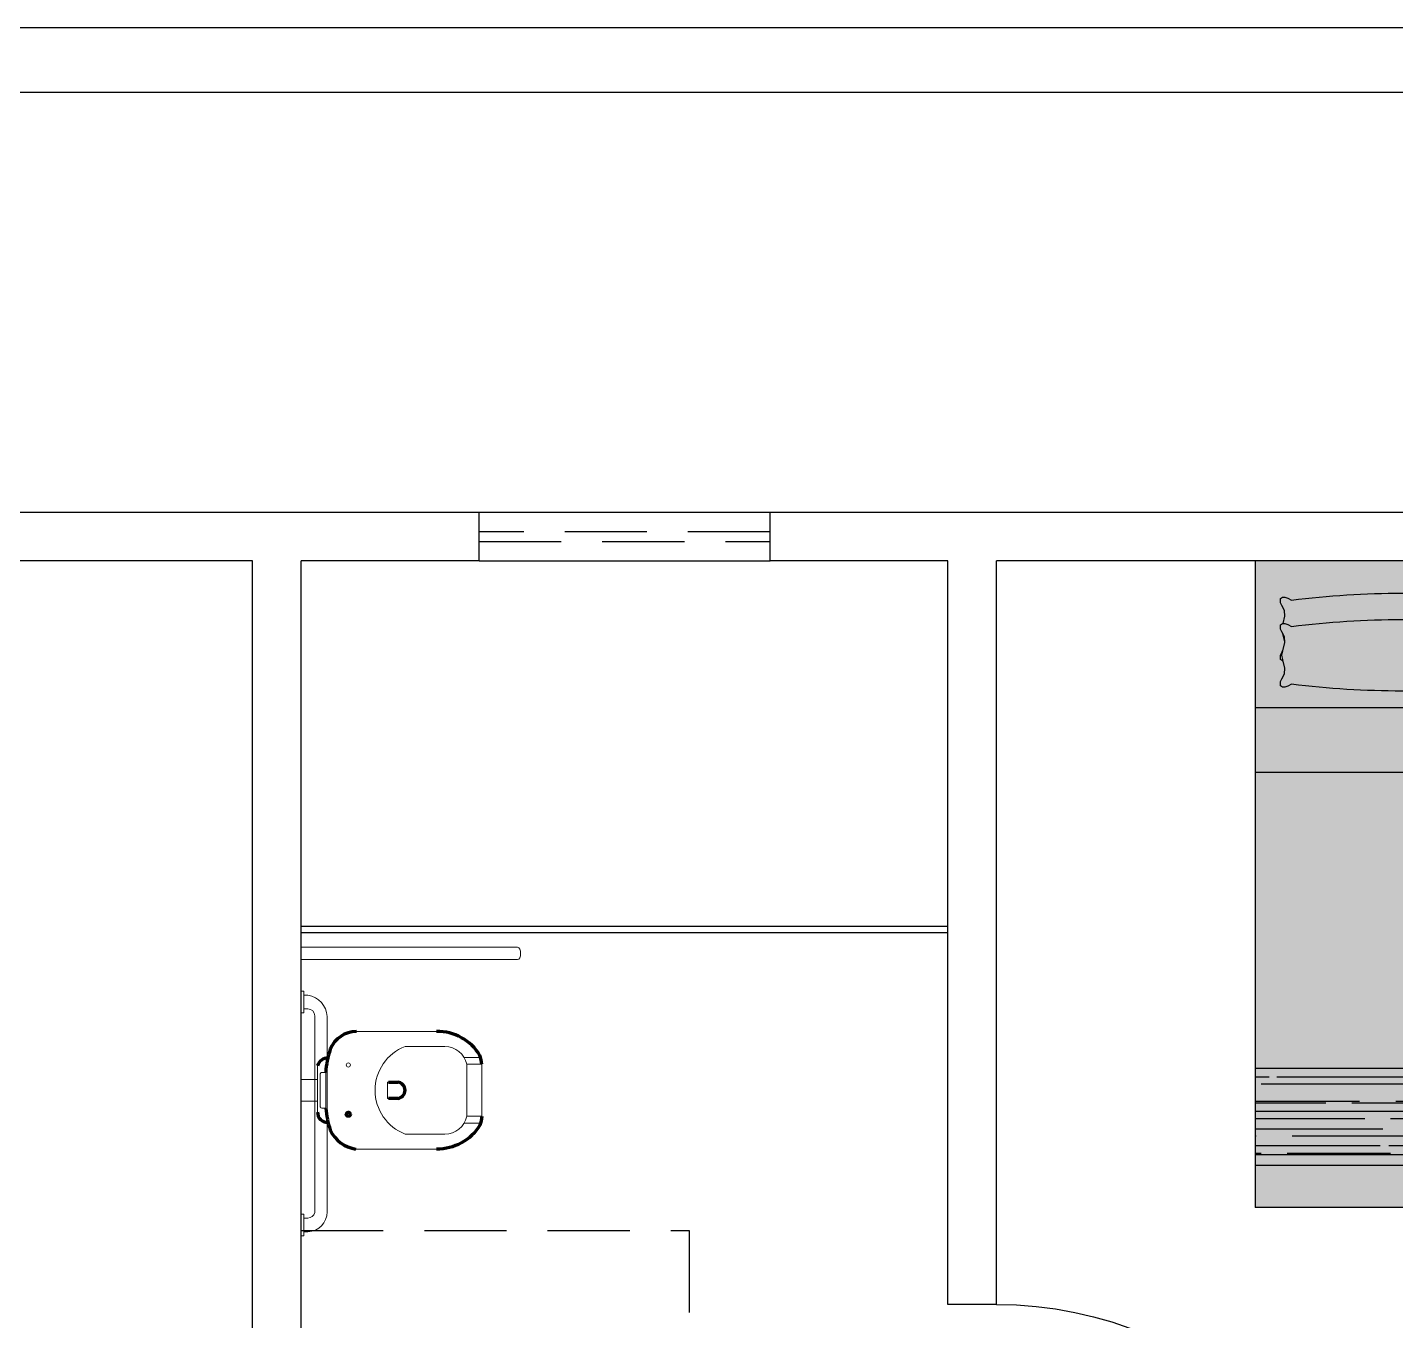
# Model space of a CAD drawing. Header units: centimetres. Extents: x 0 to 1084401, y -139216 to 99734.
# Drawn here: x 904459.3 to 904882.4, y 12291.5 to 12691.5 of the extents above; entities that cross this region are included whole.
import ezdxf

# ---------------------------------------------------------------- set-up
doc = ezdxf.new("R2010")
doc.units = ezdxf.units.CM
doc.header["$LTSCALE"] = 4
doc.linetypes.add('DASHED2', pattern=[9.524999999999999, 6.35, -3.175])
for name, color, linetype in [('0.1', 1, 'Continuous'), ('0.4', 4, 'Continuous'), ('0.6', 6, 'Continuous'), ('02-CONT', 2, 'Continuous'), ('AIT-LAY-HTC', 254, 'Continuous'), ('AIT-LAY-MOB', 2, 'Continuous'), ('PDF1_PH - Metal', 253, 'Continuous'), ('PROJEÇÕES', 1, 'DASHED2')]:
    doc.layers.add(name, color=color, linetype=linetype)
doc.layers.add('PDF1_PH - Alv Construir', color=6, linetype='Continuous', lineweight=40)

# ---------------------------------------------------------------- blocks, each defined once
blk = doc.blocks.new('1_00e')
blk.add_lwpolyline([(-28.40539012428269, -52.25289090163764), (-25.40539012428269, -52.25289090163764), (-25.40539012428269, 47.74710909836236), (-28.40539012428269, 47.74710909836236)], close=True)
at = {"color": 1}
blk.add_arc((-28.40539012428326, -52.25289090163764), 100, 0, 90, dxfattribs=at)
blk = doc.blocks.new('Barra 3')
at = {"layer": 'PDF1_PH - Metal', "lineweight": 9}
for points in [[(19245.14185772219, 25719.83539646618), (19251.99860171888, 25719.83539646618), (19251.99860171888, 25718.97830346659), (19245.14185772219, 25718.97830346659)], [(19314.99755293517, 25719.83539646618), (19321.85473288964, 25719.83539646618), (19321.85473288964, 25718.97830346659), (19314.99755293517, 25718.97830346659)]]:
    blk.add_lwpolyline(points, close=True, dxfattribs=at)
for points in [[(19246.42749722157, 25717.69266396721), (19246.42749722157, 25718.97830346659)], [(19250.7129622195, 25717.69266396721), (19250.7129622195, 25718.97830346659)], [(19316.28319243454, 25717.69266396721), (19316.28319243454, 25718.97830346659)], [(19320.56909339026, 25717.69266396721), (19320.56909339026, 25718.97830346659)], [(19252.85569471847, 25715.54993146825), (19314.56900643537, 25715.54993146825)], [(19252.85569471847, 25711.69301297011), (19314.56900643537, 25711.69301297011)]]:
    blk.add_lwpolyline(points, dxfattribs=at)
for centre, radius, start, end in [((19253.42461139982, 25718.7625743121), 7.078440150872955, 188.6936103182999, 267.1299358179983), ((19253.00712313949, 25717.84408480383), 2.29914551384984, 183.773530933657, 266.2235994042778), ((19314.35059962556, 25717.91549670232), 6.222484964168509, 270.0360541296536, 357.9477482445207), ((19313.99598297072, 25717.76538724945), 2.288361905274916, 284.5016396748188, 358.1815433945518)]:
    blk.add_arc(centre, radius, start, end, dxfattribs=at)
blk = doc.blocks.new('bacia sanit')
at = {"layer": 'PDF1_PH - Metal', "lineweight": 9}
for points in [[(16873.71107896911, 24771.42362813914), (16898.99663033026, 24771.42362813914)], [(16889.13962487723, 24766.70918068363), (16889.56817137702, 24766.70918068363), (16889.99671787682, 24766.70918068363), (16890.42526437661, 24766.70918068363), (16890.8538108764, 24766.70918068363), (16899.42517683005, 24766.70918068363), (16899.85372332984, 24766.70918068363), (16900.28226982964, 24766.70918068363), (16900.71081632943, 24766.70918068363), (16901.13936282922, 24766.70918068363), (16901.56790932902, 24766.70918068363)], [(16912.78775159359, 24763.28080868529), (16907.66906866406, 24763.28080868529)], [(16908.42508928349, 24761.13807618632), (16912.71055428142, 24761.13807618632), (16913.13910078121, 24761.13807618632)], [(16908.42508928349, 24761.13807618632), (16908.42508928349, 24760.70952968653), (16908.42508928349, 24760.28098318673), (16908.42508928349, 24759.85243668694), (16908.42508928349, 24759.42389018715), (16908.42508928349, 24758.99490772958), (16908.42508928349, 24758.56636122978), (16908.42508928349, 24758.13781472999), (16908.42508928349, 24757.7092682302), (16908.42508928349, 24757.2807217304), (16908.42508928349, 24756.85217523061), (16908.42508928349, 24756.42362873082)], [(16913.13910078121, 24761.13807618632), (16913.13910078121, 24760.70952968653), (16913.13910078121, 24760.28098318673), (16913.13910078121, 24759.85243668694), (16913.13910078121, 24759.42389018715), (16913.13910078121, 24758.99490772958), (16913.13910078121, 24758.56636122978), (16913.13910078121, 24758.13781472999), (16913.13910078121, 24757.7092682302), (16913.13910078121, 24757.2807217304), (16913.13910078121, 24756.85217523061), (16913.13910078121, 24756.42362873082), (16913.13910078121, 24755.99508223102), (16913.13910078121, 24755.56653573123), (16913.13910078121, 24755.13798923144), (16913.13910078121, 24754.70944273164), (16913.13910078121, 24754.28089623185), (16913.13910078121, 24753.85234973206), (16913.13910078121, 24753.42380323226), (16913.13910078121, 24752.99525673247), (16913.13910078121, 24752.56671023268), (16913.13910078121, 24752.13816373288), (16913.13910078121, 24751.70961723309), (16913.13910078121, 24751.2810707333), (16913.13910078121, 24750.85252423351), (16913.13910078121, 24750.42397773371), (16913.13910078121, 24749.99543123392), (16913.13910078121, 24749.56688473413), (16913.13910078121, 24749.13833823433), (16913.13910078121, 24748.70979173454), (16913.13910078121, 24748.28080927696), (16913.13910078121, 24747.85226277717), (16913.13910078121, 24747.42371627738), (16913.13910078121, 24746.99516977758), (16913.13910078121, 24746.56662327779), (16913.13910078121, 24746.138076778), (16913.13910078121, 24745.7095302782), (16913.13910078121, 24745.28098377841), (16913.13910078121, 24744.85243727862)], [(16861.71134101713, 24745.84860314918), (16861.71134101713, 24746.138076778), (16861.71134101713, 24759.85243668694), (16861.71134101713, 24760.70952968653)], [(16862.56843401671, 24758.13781472999), (16862.56843401671, 24757.7092682302), (16862.56843401671, 24757.2807217304), (16862.56843401671, 24748.70979173454), (16862.56843401671, 24748.28080927696), (16862.56843401671, 24747.85226277717)], [(16862.99698051651, 24747.42415223516), (16862.99698051651, 24747.42371627738), (16863.4255270163, 24747.42371627738), (16863.85407351609, 24747.42371627738), (16864.28262001589, 24747.42371627738), (16864.28262001589, 24752.99525673247), (16864.28262001589, 24758.56636122978), (16863.85407351609, 24758.56636122978), (16863.4255270163, 24758.56636122978), (16862.99698051651, 24758.56636122978)], [(16861.71134101713, 24756.42362873082), (16856.56878301961, 24756.42362873082)], [(16884.42517742173, 24750.42397773371), (16883.99663092193, 24750.42397773371), (16883.56808442214, 24750.42397773371), (16883.56808442214, 24750.85252423351), (16883.56808442214, 24751.2810707333), (16883.56808442214, 24751.70961723309), (16883.56808442214, 24752.13816373288), (16883.56808442214, 24752.56671023268), (16883.56808442214, 24752.99525673247), (16883.56808442214, 24753.42380323226), (16883.56808442214, 24753.85234973206), (16883.56808442214, 24754.28089623185), (16883.56808442214, 24754.70944273164), (16883.56808442214, 24755.13798923144), (16883.56808442214, 24755.56653573123), (16883.99663092193, 24755.56653573123), (16883.99744104298, 24755.56734585228)], [(16908.42508928349, 24756.42362873082), (16908.42508928349, 24755.99508223102), (16908.42508928349, 24755.56653573123), (16908.42508928349, 24755.13798923144), (16908.42508928349, 24754.70944273164), (16908.42508928349, 24754.28089623185), (16908.42508928349, 24753.85234973206), (16908.42508928349, 24753.42380323226), (16908.42508928349, 24752.99525673247), (16908.42508928349, 24752.56671023268), (16908.42508928349, 24752.13816373289), (16908.42508928349, 24751.70961723309), (16908.42508928349, 24751.2810707333), (16908.42508928349, 24750.85252423351), (16908.42508928349, 24749.99543123392)], [(16861.71134101713, 24749.56688473413), (16856.56878301961, 24749.56688473413)], [(16908.42508928349, 24749.99543123392), (16908.42508928349, 24749.56688473413), (16908.42508928349, 24749.13833823433), (16908.42508928349, 24748.70979173454), (16908.42508928349, 24748.28080927696), (16908.42508928349, 24747.85226277717), (16908.42508928349, 24747.42371627738), (16908.42508928349, 24746.99516977758), (16908.42508928349, 24746.56662327779), (16908.42508928349, 24746.138076778), (16908.42508928349, 24745.7095302782), (16908.42508928349, 24745.28098377841), (16908.42508928349, 24744.85243727862)], [(16908.42508928349, 24744.85243727862), (16912.71055428142, 24744.85243727862), (16913.13910078121, 24744.85243727862)], [(16908.42508928349, 24744.85243727862), (16912.71055428142, 24744.85243727862), (16913.13910078121, 24744.85243727862)], [(16912.7877515936, 24742.70970477966), (16907.6148770092, 24742.70970477966)], [(16901.56790932902, 24739.28133278131), (16901.13936282922, 24739.28133278131), (16900.71081632943, 24739.28133278131), (16900.28226982964, 24739.28133278131), (16899.42517683005, 24739.28133278131), (16890.8538108764, 24739.28133278131), (16890.42526437661, 24739.28133278131), (16889.99671787682, 24739.28133278131), (16889.56817137702, 24739.28133278131), (16889.13962487723, 24739.28133278131)], [(16898.99663033026, 24734.5668853258), (16873.71107896911, 24734.5668853258)]]:
    blk.add_lwpolyline(points, dxfattribs=at)
at = {"layer": 'PDF1_PH - Metal', "lineweight": 211}
for points in [[(16913.13910078121, 24761.13807618632, 0.08652374986579098), (16912.5601488466, 24763.93430940064, 0.2649056019258861), (16898.99663033026, 24771.42362813914)], [(16913.13910078121, 24744.85243727862, -0.08652374986579098), (16912.5601488466, 24742.0562040643, -0.2649056019258861), (16898.99663033026, 24734.5668853258)]]:
    blk.add_lwpolyline(points, format="xyb", dxfattribs=at)
blk.add_lwpolyline([(16889.13962487723, 24752.99525673247), (16889.13962487723, 24752.99525673247), (16889.13962487723, 24752.99525673247)], dxfattribs=at)
at = {"layer": 'PDF1_PH - Metal', "lineweight": 9}
blk.add_circle((16871.35429119914, 24760.92358495753), 0.6430377285807504, dxfattribs=at)
at = {"layer": 'PDF1_PH - Metal', "lineweight": 211}
blk.add_circle((16871.35429119914, 24745.4954750072), 0.6430377285807504, dxfattribs=at)
for centre, radius, start, end in [((16873.97755076072, 24762.47483464584), 8.94849855074624, 90.32165930592623, 157.8055529537156), ((16890.78227264866, 24757.22271283105), 26.53369519454447, 161.0139296208047, 177.0973389625547), ((16864.79572645151, 24759.86013423894), 3.199203984476569, 88.16607237225546, 164.6032088854475), ((16885.37709123892, 26015.0748689311), 1259.508278705145, 269.9347230283288, 270.0652769716712), ((16886.54773971925, 24752.99569269004), 2.585261260353408, 275.8679396431668, 84.13206045255166), ((16885.37709123892, 23700.8345760275), 1049.590382611246, 89.92166763752519, 90.07833236247481), ((16864.7720442973, 24745.99333996359), 3.064123580200214, 177.2925714783312, 274.2592874148013), ((16892.19590696531, 24749.58474156546), 27.99681443693976, 184.4269647530196, 198.8012709750274), ((16875.20220854027, 24744.92084199191), 10.46077846249875, 204.6269905978502, 261.8048702837525)]:
    blk.add_arc(centre, radius, start, end, dxfattribs=at)
at = {"layer": 'PDF1_PH - Metal', "lineweight": 9}
for centre, radius, start, end in [((16894.39901415799, 24752.99525673247), 14.6878482339949, 110.9821810202764, 249.0178189797236), ((16901.64556657512, 24759.7991413133), 6.910475725114796, 11.17196656108775, 90.64388130159239), ((16862.9969805165, 24758.13781472999), 0.4285464997919917, 89.99999999951359, 180), ((16862.9969805165, 24747.85269873495), 0.4285464997919917, 180, 270.0000000004864), ((16901.64556657512, 24746.19137215165), 6.910475725128292, 269.3561186984086, 348.8280334388647)]:
    blk.add_arc(centre, radius, start, end, dxfattribs=at)
blk = doc.blocks.new('CAMA-SOLTEIRO')
h = blk.add_hatch()
h.set_pattern_fill('AR-RROOF', color=256, scale=0.08, style=0)
h.set_pattern_definition([(0, (-259.2971654992087, -62.25848343646964), (0.176, 0.08), [1.2, -0.16, 0.4, -0.08]), (0, (-259.1907654992087, -62.21848343646964), (-0.08, 0.1064), [0.24, -0.0264, 0.48, -0.06]), (0, (-259.2571654992087, -62.19048343646964), (0.416, 0.0536), [0.64, -0.112, 0.32, -0.08])])
h.paths.add_polyline_path([(0.4499999999999886, -1.569999999997059), (-0.4500000000000455, -1.569999999997044), (-0.4500000000000455, -1.869999999999941), (0.4499999999999886, -1.869999999999969)])
at = {"layer": 'AIT-LAY-HTC'}
h = blk.add_hatch(color=254, dxfattribs=at)
h.paths.add_polyline_path([(0.4499999999999886, -0.6535763996212509), (-0.4499999999999886, -0.6535763996212509), (-0.4499999999999886, -1.569999999997044), (0.4499999999999886, -1.569999999997044)])
h.paths.add_polyline_path([(0.4499999999999886, -2.131628207280301e-14), (-0.4499999999999886, -7.105427357601002e-15), (-0.4500000000000455, -0.4535763996212623), (0.4499999999999886, -0.4535763996212623)])
h.paths.add_polyline_path([(0.3716982436171747, -0.373121244349754), (0.3723867664295994, -0.3861706267807321), (0.3655536251368972, -0.390699628518469), (0.3589239480322135, -0.390246726289142), (0.3496964401738865, -0.3873305654911334), (0.3375292817262334, -0.3814624037465322, -0.06240135273612517), (-0.3458491167673401, -0.3814624037465322), (-0.3580162752151068, -0.3873305654911476), (-0.3672437830732633, -0.3902467262891278), (-0.3738734601780038, -0.3906996285184547), (-0.3807066014707061, -0.3861706267807179), (-0.3800180786582814, -0.3731212443497398), (-0.3760551388454587, -0.3650755000255188), (-0.3677125645626802, -0.3491925823837292), (-0.367078841438115, -0.3321323483973302), (-0.3724699016728437, -0.3091402599489683), (-0.3738734601780038, -0.3092361431671051), (-0.3807066014707061, -0.3047071414293683), (-0.3800180786582814, -0.2916577589983902), (-0.3760551388454587, -0.2836120146741834), (-0.3731809529210182, -0.2781400276378534), (-0.3671426902825488, -0.2523877149917055), (-0.3671057082908646, -0.2513921359974702), (-0.3671426902825488, -0.2503965570033344), (-0.373180952921075, -0.2246442443571155), (-0.3760551388455156, -0.2191722573209276), (-0.3800180786582814, -0.2111265129965787), (-0.3807066014707061, -0.1980771305656006), (-0.3738734601780038, -0.1935481288278922), (-0.3724699016728437, -0.1936440120460148), (-0.367078841438115, -0.1706519235976387), (-0.3677125645626802, -0.1535916896112397), (-0.3760551388455156, -0.1377087719694785), (-0.3800180786582814, -0.1296630276452575), (-0.3807066014707061, -0.116613645214251), (-0.3738734601780038, -0.1120846434765284), (-0.3672437830733202, -0.1125375457058411), (-0.3580162752149931, -0.1154537065038497), (-0.3458491167673401, -0.1213218682484509, -0.06240135273612597), (0.3375292817262334, -0.1213218682484509), (0.3496964401739433, -0.1154537065038497), (0.3589239480322135, -0.1125375457058553), (0.3655536251368972, -0.1120846434765284), (0.3723867664295994, -0.1166136452142652), (0.3716982436171747, -0.1296630276452575), (0.3677353038042952, -0.1377087719695922), (0.3593927295215735, -0.1535916896112681), (0.3587590063970083, -0.1706519235976671), (0.364150066631737, -0.193644012046029), (0.3655536251368972, -0.193548128827878), (0.3723867664295994, -0.1980771305656006), (0.3716982436171747, -0.2111265129965929), (0.3677353038042384, -0.2191722573211123), (0.3648611178799115, -0.2246442443571297), (0.3588228552414421, -0.250396557003306), (0.358785873249758, -0.251392135997456), (0.3588228552414421, -0.2523877149917482), (0.3648611178799115, -0.2781400276378392), (0.3677353038042952, -0.2836120146742545), (0.3716982436171747, -0.2916577589984044), (0.3723867664295994, -0.3047071414293683), (0.3655536251368972, -0.3092361431670909), (0.364150066631737, -0.3091402599489825), (0.3587590063970083, -0.3321323483973586), (0.3593927295215735, -0.3491925823837292), (0.3677353038044657, -0.3650755000253483)], flags=16)
h.paths.add_polyline_path([(-0.4500000000000455, -1.869999999999926), (-0.4499999999999886, -1.99999999999995), (0.4499999999999886, -1.99999999999995), (0.4499999999999886, -1.869999999999969)])
h = blk.add_hatch(color=252, dxfattribs=at)
edge = h.paths.add_edge_path()
edge.add_line((0.3677353038042384, -0.1377087719696206), (0.3716982436171179, -0.1296630276452433))
edge.add_line((0.3716982436171747, -0.1296630276452433), (0.3723867664295994, -0.1166136452142652))
edge.add_line((0.3723867664295994, -0.1166136452142652), (0.3655536251368972, -0.1120846434765284))
edge.add_line((0.3655536251368972, -0.1120846434765284), (0.3589239480322135, -0.1125375457058411))
edge.add_line((0.3589239480322135, -0.1125375457058553), (0.3496964401739433, -0.1154537065038497))
edge.add_line((0.3496964401739433, -0.1154537065038355), (0.3375292817262334, -0.1213218682484509))
edge.add_ellipse((-0.004159917520553336, -2.848495806804841), major_axis=(1.943480023054445, 1.943480023054444), ratio=0.9999999999999957, start_angle=37.85859147788927, end_angle=52.14140852211052)
edge.add_line((-0.3458491167673401, -0.1213218682484651), (-0.35801627521505, -0.1154537065038497))
edge.add_line((-0.35801627521505, -0.1154537065038497), (-0.3672437830732633, -0.1125375457058553))
edge.add_line((-0.3672437830733202, -0.1125375457058553), (-0.3738734601780607, -0.1120846434765284))
edge.add_line((-0.3738734601780607, -0.1120846434765426), (-0.380706601470763, -0.116613645214251))
edge.add_line((-0.3807066014707061, -0.116613645214251), (-0.3800180786582814, -0.1296630276452433))
edge.add_line((-0.3800180786582814, -0.1296630276452433), (-0.3760551388454587, -0.1377087719697059))
edge.add_line((-0.3760551388454019, -0.1377087719697201), (-0.3677125645626802, -0.1535916896112681))
edge.add_line((-0.3677125645626802, -0.1535916896112681), (-0.367078841438115, -0.1706519235976671))
edge.add_line((-0.367078841438115, -0.1706519235976671), (-0.3724699016728437, -0.1936440120460148))
edge.add_line((-0.3724699016728437, -0.1936440120460148), (-0.3672437830733202, -0.1940010310572049))
edge.add_line((-0.3672437830733202, -0.1940010310572049), (-0.35801627521505, -0.1969171918551993))
edge.add_line((-0.35801627521505, -0.1969171918551993), (-0.3458491167673401, -0.2027853535998148))
edge.add_ellipse((-0.004159917520553336, -2.929959292156191), major_axis=(1.943480023054446, 1.943480023054447), ratio=0.9999999999999976, start_angle=37.85859147788932, end_angle=52.14140852211062, ccw=False)
edge.add_line((0.3375292817262334, -0.2027853535998148), (0.3496964401739433, -0.1969171918551851))
edge.add_line((0.3496964401739433, -0.1969171918551709), (0.3589239480322703, -0.1940010310572049))
edge.add_line((0.3589239480322135, -0.1940010310572049), (0.364150066631737, -0.193644012046029))
edge.add_line((0.364150066631737, -0.193644012046029), (0.3587590063970083, -0.1706519235976671))
edge.add_line((0.3587590063970083, -0.1706519235976671), (0.3593927295215735, -0.1535916896112681))
edge.add_line((0.3593927295215735, -0.1535916896112681), (0.3677353038042952, -0.1377087719696206))
edge = h.paths.add_edge_path()
edge.add_line((0.3585894172769599, -0.2513921359974987), (0.3588228552414421, -0.250396557003306))
edge.add_line((0.3588228552414421, -0.250396557003306), (0.3593927295215735, -0.2350551749626035))
edge.add_line((0.3593927295215735, -0.2350551749626035), (0.367735303804352, -0.2191722573207713))
edge.add_line((0.367735303804352, -0.2191722573207713), (0.3716982436171747, -0.2111265129966071))
edge.add_line((0.3716982436171747, -0.2111265129966071), (0.3723867664295994, -0.198077130565629))
edge.add_line((0.3723867664295994, -0.198077130565629), (0.3655536251368972, -0.1935481288278922))
edge.add_line((0.3655536251368972, -0.193548128827878), (0.3589239480322135, -0.1940010310571907))
edge.add_line((0.3589239480322135, -0.1940010310572049), (0.3496964401739433, -0.1969171918551993))
edge.add_line((0.3496964401739433, -0.1969171918551993), (0.3375292817262334, -0.2027853535998148))
edge.add_ellipse((-0.004159917520553336, -2.929959292156191), major_axis=(1.94348002305446, 1.94348002305446), ratio=0.9999999999999964, start_angle=37.85859147788919, end_angle=52.14140852211058)
edge.add_line((-0.3458491167673401, -0.2027853535998148), (-0.3580162752149931, -0.1969171918552135))
edge.add_line((-0.3580162752149931, -0.1969171918552135), (-0.3672437830733202, -0.1940010310571907))
edge.add_line((-0.3672437830733202, -0.1940010310571907), (-0.3738734601780038, -0.1935481288278638))
edge.add_line((-0.3738734601780038, -0.193548128827878), (-0.3807066014707061, -0.1980771305656006))
edge.add_line((-0.3807066014707061, -0.1980771305656006), (-0.3800180786582814, -0.2111265129965929))
edge.add_line((-0.3800180786582814, -0.2111265129965929), (-0.376055138845345, -0.2191722573210413))
edge.add_line((-0.376055138845345, -0.2191722573210413), (-0.3677125645626802, -0.2350551749625893))
edge.add_line((-0.3677125645626802, -0.2350551749626035), (-0.3671426902825488, -0.250396557003306))
edge.add_line((-0.3671426902825488, -0.2503965570032918), (-0.3669092523180666, -0.2513921359974702))
edge.add_line((-0.3669092523180666, -0.2513921359974702), (-0.3732120659238944, -0.278272720073609))
edge.add_line((-0.3732120659238944, -0.278272720073609), (-0.3759659441697067, -0.2921238786731593))
edge.add_line((-0.3759659441697067, -0.2921238786731593), (-0.3732120659238944, -0.3059750372728232))
edge.add_line((-0.3732120659238944, -0.3059750372728232), (-0.367078841438115, -0.3321323483973302))
edge.add_line((-0.367078841438115, -0.3321323483973302), (-0.3677125645626802, -0.3491925823837292))
edge.add_line((-0.3677125645626802, -0.3491925823837292), (-0.3760551388454587, -0.3650755000255756))
edge.add_line((-0.3760551388454587, -0.3650755000255756), (-0.3800180786582814, -0.3731212443497398))
edge.add_line((-0.3800180786582814, -0.3731212443497398), (-0.3807066014707061, -0.3861706267807179))
edge.add_line((-0.3807066014707061, -0.3861706267807179), (-0.3738734601780607, -0.3906996285184547))
edge.add_line((-0.3738734601780607, -0.390699628518469), (-0.3672437830733202, -0.390246726289142))
edge.add_line((-0.3672437830733202, -0.3902467262891278), (-0.35801627521505, -0.3873305654911192))
edge.add_line((-0.3580162752149931, -0.3873305654911192), (-0.3458491167673401, -0.381462403746518))
edge.add_ellipse((-0.004159917520553336, 2.345711534809816), major_axis=(1.943480023054408, 1.943480023054407), ratio=0.9999999999999963, start_angle=217.8585914778892, end_angle=232.1414085221106)
edge.add_line((0.3375292817262334, -0.3814624037465322), (0.3496964401739433, -0.3873305654911476))
edge.add_line((0.3496964401739433, -0.3873305654911476), (0.3589239480321567, -0.390246726289142))
edge.add_line((0.3589239480321567, -0.390246726289142), (0.3655536251368403, -0.3906996285184832))
edge.add_line((0.3655536251368972, -0.390699628518469), (0.3723867664295994, -0.3861706267807321))
edge.add_line((0.3723867664295994, -0.3861706267807321), (0.3716982436171747, -0.373121244349754))
edge.add_line((0.3716982436171747, -0.3731212443497398), (0.3677353038042384, -0.3650755000254762))
edge.add_line((0.3677353038042384, -0.3650755000254762), (0.3593927295215735, -0.3491925823837292))
edge.add_line((0.3593927295215735, -0.3491925823837292), (0.3587590063970083, -0.3321323483973302))
edge.add_line((0.3587590063970083, -0.3321323483973444), (0.3648922308827878, -0.3059750372727663))
edge.add_line((0.3648922308827878, -0.3059750372727521), (0.3676461091286001, -0.2921238786731735))
edge.add_line((0.3676461091286001, -0.2921238786731735), (0.3648922308827878, -0.2782727200736659))
edge.add_line((0.3648922308827878, -0.2782727200736659), (0.3585894172769599, -0.2513921359974987))
for points in [[(0.4499999999999886, -0.6535763996212509), (0.4499999999999886, -0.4535763996212623), (-0.4499999999999886, -0.4535763996212623), (-0.4499999999999886, -0.6535763996212509)], [(-0.4499999999999886, -1.569999999997044), (0.4499999999999886, -1.569999999997044), (0.4499999999999886, -1.869999999999955), (-0.4499999999999886, -1.869999999999955)]]:
    blk.add_hatch(color=252, dxfattribs=at).paths.add_polyline_path(points)
for p, q in [((-0.4500000000000455, 7.105427357601002e-15), (0.4499999999999886, -7.105427357601002e-15)), ((-0.4500000000000455, 7.105427357601002e-15), (-0.4499999999999886, -1.99999999999995)), ((0.4499999999999886, -7.105427357601002e-15), (0.4499999999999886, -1.99999999999995)), ((0.4499999999999886, -0.05000000000000426), (0.4499999999999886, -1.949999999999953)), ((0.4499999999999886, -0.4535763996212623), (-0.4499999999999886, -0.4535763996212623)), ((0.4499999999999886, -0.6535763996212509), (-0.4499999999999886, -0.6535763996212509)), ((-0.4499999999999886, -1.569999999997044), (0.4499999999999886, -1.569999999997044)), ((-0.4499999999999886, -1.869999999999941), (0.4499999999999886, -1.869999999999955)), ((-0.4499999999999886, -1.99999999999995), (0.4499999999999886, -1.99999999999995))]:
    blk.add_line(p, q)
for points in [[(-0.3724699016728437, -0.1936440120460148), (-0.367078841438115, -0.1706519235976529), (-0.3677125645626802, -0.1535916896112539), (-0.3760551388454587, -0.1377087719695353), (-0.3800180786582814, -0.1296630276452433), (-0.3807066014707061, -0.1166136452142652), (-0.3738734601780038, -0.1120846434765284), (-0.3672437830733202, -0.1125375457058553), (-0.35801627521505, -0.1154537065038497), (-0.3458491167673401, -0.1213218682484651)], [(0.364150066631737, -0.1936440120460148), (0.3587590063970083, -0.1706519235976671), (0.3593927295215735, -0.1535916896112539), (0.3677353038042952, -0.1377087719695496), (0.3716982436171747, -0.1296630276452575), (0.3723867664295994, -0.1166136452142652), (0.3655536251368972, -0.1120846434765284), (0.3589239480322135, -0.1125375457058553), (0.3496964401739433, -0.1154537065038497), (0.3375292817262334, -0.1213218682484651)], [(-0.3458491167673401, -0.3814624037465322), (-0.35801627521505, -0.3873305654911476), (-0.3672437830733202, -0.3902467262891278), (-0.3738734601780038, -0.3906996285184547), (-0.3807066014707061, -0.3861706267807179), (-0.3800180786582814, -0.3731212443497398), (-0.3760551388454587, -0.3650755000254478), (-0.3677125645626802, -0.3491925823837292), (-0.367078841438115, -0.3321323483973302), (-0.3732120659238944, -0.3059750372727663), (-0.3759659441697067, -0.2921238786731593), (-0.3732120659238944, -0.2782727200735664), (-0.367078841438115, -0.2521154089490025), (-0.3677125645626802, -0.2350551749626035), (-0.3760551388454587, -0.219172257320885), (-0.3800180786582814, -0.2111265129965929), (-0.3807066014707061, -0.1980771305656148), (-0.3738734601780038, -0.193548128827878), (-0.3672437830733202, -0.1940010310572049), (-0.35801627521505, -0.1969171918551993), (-0.3458491167673401, -0.2027853535998148)], [(0.3375292817262334, -0.3814624037465322), (0.3496964401739433, -0.3873305654911476), (0.3589239480322135, -0.390246726289142), (0.3655536251368972, -0.390699628518469), (0.3723867664295994, -0.3861706267807321), (0.3716982436171747, -0.373121244349754), (0.3677353038042952, -0.365075500025462), (0.3593927295215735, -0.3491925823837434), (0.3587590063970083, -0.3321323483973444), (0.3648922308827878, -0.3059750372727805), (0.3676461091286001, -0.2921238786731735), (0.3648922308827878, -0.2782727200735806), (0.3587590063970083, -0.2521154089490167), (0.3593927295215735, -0.2350551749626035), (0.3677353038042952, -0.219172257320885), (0.3716982436171747, -0.2111265129966071), (0.3723867664295994, -0.1980771305656148), (0.3655536251368972, -0.193548128827878), (0.3589239480322135, -0.1940010310572049), (0.3496964401739433, -0.1969171918551993), (0.3375292817262334, -0.2027853535998148)], [(-0.3671426902825488, -0.2523877149916771), (-0.367078841438115, -0.2506688630459806), (-0.373180952921075, -0.2246442443571155)], [(0.3588228552414421, -0.2523877149916913), (0.3587590063970083, -0.2506688630459948), (0.3648611178799115, -0.2246442443571155)], [(-0.3724699016728437, -0.3091402599489825), (-0.3738734601780038, -0.3092361431671051), (-0.3807066014707061, -0.3047071414293683), (-0.3800180786582814, -0.2916577589983902), (-0.3760551388454587, -0.2836120146740981), (-0.373180952921075, -0.2781400276378818)], [(0.364150066631737, -0.3091402599489825), (0.3655536251368972, -0.3092361431671051), (0.3723867664295994, -0.3047071414293825), (0.3716982436171747, -0.2916577589983902), (0.3677353038042952, -0.2836120146740981), (0.3648611178799115, -0.2781400276378818)]]:
    blk.add_lwpolyline(points)
for centre, radius, start, end in [((-0.004159917520553336, -2.848495806804841), 2.748495806804713, 82.85859147788834, 97.14140852211166), ((-0.004159917520553336, -2.929959292156191), 2.748495806804713, 82.85859147788834, 97.14140852211166), ((-0.004159917520553336, 2.345711534809816), 2.748495806804664, 262.8585914778884, 277.1414085221116)]:
    blk.add_arc(centre, radius, start, end)

msp = doc.modelspace()

# ---------------------------------------------------------------- linework, layer by layer
at = {"layer": '0.1', "linetype": 'DASHED2'}
for p, q in [((904689.0019350427, 12535.47670687522), (904599.0019350426, 12535.47670687522)), ((904599.0019350426, 12532.47670687522), (904689.0019350427, 12532.47670687522))]:
    msp.add_line(p, q, dxfattribs=at)
at = {"layer": '0.1'}
for p, q in [((904544.0019350427, 12413.47670687521), (904744.0019350427, 12413.47670687521)), ((904544.0019350427, 12411.47670687521), (904744.0019350427, 12411.47670687521))]:
    msp.add_line(p, q, dxfattribs=at)
at = {"layer": '0.4'}
for points in [[(900558.7788920754, 9701.980715536441), (900539.1768547148, 9701.927128932926), (900921.062621098, 12691.47670687522), (913921.5026210954, 12691.47670687522), (913083.5726628432, 10275.20962031729)], [(900561.9021201797, 9721.989328319456), (900938.6703317886, 12671.47670687521), (913893.3984030362, 12671.47670687522), (913069.3399238586, 10295.20962031728)]]:
    msp.add_lwpolyline(points, dxfattribs=at)
at = {"layer": '0.6'}
for p, q in [((904599.0019350427, 12526.47670687521), (904599.0019350427, 12541.47670687521)), ((904689.0019350427, 12541.47670687522), (904599.0019350426, 12541.47670687522)), ((904689.0019350427, 12526.47670687521), (904689.0019350427, 12541.47670687521)), ((904599.0019350426, 12526.47670687522), (904689.0019350427, 12526.47670687522)), ((904759.0019350427, 12296.47670687521), (904744.0019350427, 12296.47670687521))]:
    msp.add_line(p, q, dxfattribs=at)
for points in [[(904544.0019350427, 12541.47670687522), (904394.0019350427, 12541.47670687522)], [(904599.0019350427, 12541.47670687521), (904529.0019350427, 12541.47670687521)], [(904759.0019350427, 12541.47670687521), (904689.0019350427, 12541.47670687521)], [(904894.0019350427, 12541.47670687521), (904744.0019350427, 12541.47670687521)], [(904519.0019350427, 12166.47670687522), (904529.0019350427, 12166.47670687522), (904529.0019350427, 12526.47670687522), (904394.0019350427, 12526.47670687522)], [(904544.0019350427, 12166.47670687521), (904544.0019350427, 12526.47670687521)], [(904599.0019350427, 12526.47670687521), (904544.0019350427, 12526.47670687521)], [(904744.0019350427, 12296.47670687521), (904744.0019350427, 12526.47670687521), (904689.0019350427, 12526.47670687521)], [(904759.0019350427, 12296.47670687521), (904759.0019350427, 12526.47670687521)], [(904894.0019350427, 12526.47670687521), (904759.0019350427, 12526.47670687521)]]:
    msp.add_lwpolyline(points, dxfattribs=at)
at = {"layer": 'PDF1_PH - Metal', "lineweight": 9}
for points in [[(904610.9157648769, 12406.93972884217), (904544.0019350427, 12406.93972884217)], [(904610.9157648769, 12403.13277584379), (904544.0019350427, 12403.13277584379)]]:
    msp.add_lwpolyline(points, dxfattribs=at)
msp.add_open_spline([(904610.9157648769, 12406.93972884217), (904612.1847492097, 12406.93972884217), (904612.1847492097, 12403.13277584379), (904610.9157648769, 12403.13277584379)], degree=3, dxfattribs=at)
at = {"layer": 'PROJEÇÕES', "color": 250}
msp.add_lwpolyline([(904544.0019350427, 12319.39115035809), (904664.0019350427, 12319.39115035809), (904664.0019350427, 12239.39115035809), (904544.0019350427, 12239.39115035809)], close=True, dxfattribs=at)

# ---------------------------------------------------------------- block references
at = {"layer": '02-CONT', "xscale": -1.2, "yscale": 1.2, "zscale": 1.2, "rotation": 270}
msp.add_blockref('1_00e', (904821.7054041247, 12210.56317502435), dxfattribs=at)
at = {"layer": 'AIT-LAY-MOB', "ltscale": 3, "xscale": -99.99999651281604, "yscale": 99.99999651281604, "zscale": 99.99999651281604, "rotation": 3.596378499004516e-05}
msp.add_blockref('CAMA-SOLTEIRO', (904884.001930335, 12526.4767351211), dxfattribs=at)
at = {"layer": 'PDF1_PH - Alv Construir', "xscale": -0.9870452279999999, "yscale": 0.9870452279999999, "zscale": 0.9870452279999999, "rotation": 90}
msp.add_blockref('Barra 3', (929930.6427280701, 31389.23209857372, 77800), dxfattribs=at)
at = {"layer": 'PDF1_PH - Alv Construir', "xscale": 0.9870452279999995, "yscale": 0.9870452279999995, "zscale": 0.9870452279999995}
msp.add_blockref('bacia sanit', (887905.8061573094, -12069.60390804904), dxfattribs=at)

doc.saveas('drawing.dxf')
